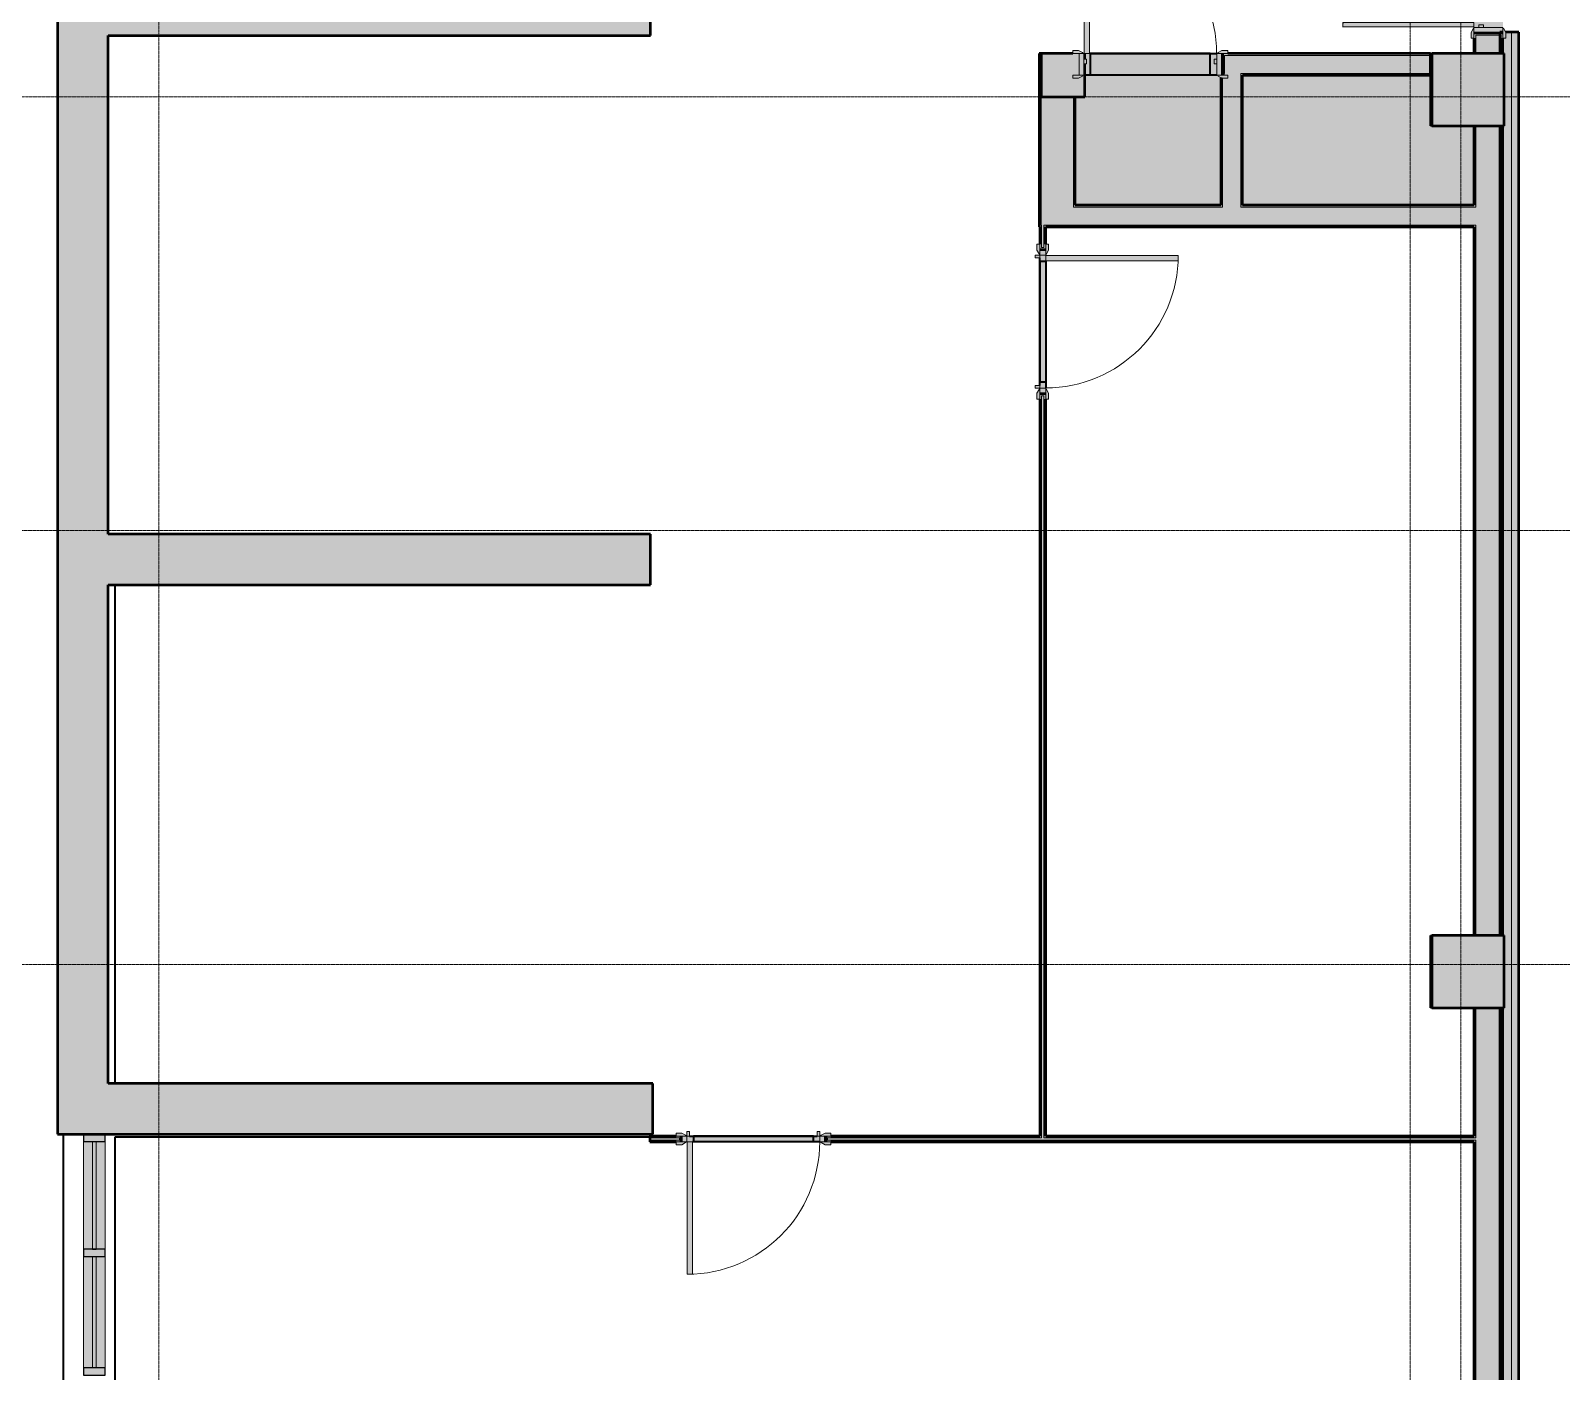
# Model space of a CAD drawing. Header units: millimetres. Extents: x -18178 to 96133, y -22425 to 61598.
# Drawn here: x -10156 to 425, y 18915 to 28188 of the extents above; entities that cross this region are included whole.
import ezdxf

# ---------------------------------------------------------------- set-up
doc = ezdxf.new("R2010")
doc.units = ezdxf.units.MM
doc.linetypes.add('Centre', pattern=[10, 6, -1.25, 1.5, -1.25])
doc.linetypes.add('Demolished_2_', pattern=[7.14375, 4.7625, -2.38125])
for name, color, linetype, lineweight, true_color in [('A-AREA', 7, 'Continuous', 9, 0x7f7f7f), ('A-DOOR', 7, 'Continuous', 9, 0x7f7f7f), ('A-DOOR-FRAM', 7, 'Continuous', 9, 0x7f7f7f), ('A-FLOR', 7, 'Continuous', 9, 0x7f7f7f), ('A-GLAZ-CURT', 7, 'Continuous', 9, 0x7f7f7f), ('A-GLAZ-CWMG', 7, 'Continuous', 9, 0x7f7f7f), ('A-WALL', 7, 'Continuous', 9, 0x7f7f7f), ('A-WALL-PATT', 7, 'Continuous', 18, 0x7f7f7f), ('I-WALL', 7, 'Continuous', 9, 0x7f7f7f), ('S-COLS', 7, 'Continuous', 9, 0x7f7f7f)]:
    doc.layers.add(name, color=color, linetype=linetype, lineweight=lineweight, true_color=true_color)
doc.layers.add('eae-bb-mım.', color=7, linetype='Continuous')
doc.layers.add('S-GRID', color=7, linetype='Continuous', lineweight=9)

# ---------------------------------------------------------------- blocks, each defined once
blk = doc.blocks.new('Single leaf fire resistant solid steel door - 1000W x 2400H mm-1314622-Busbar Distribution First Floor  Layout - Phase 1')
at = {"layer": 'A-DOOR', "lineweight": 18, "true_color": 0xf2f2f2}
h = blk.add_hatch(color=7, dxfattribs=at)
h.paths.add_polyline_path([(-535, 20), (-465, 20), (-469, 26), (-495, 40), (-535, 40)], flags=0)
h.paths.add_polyline_path([(465, 20), (535, 20), (535, 40), (495, 40), (469, 26)], flags=0)
h = blk.add_hatch(color=7, dxfattribs=at)
h.paths.add_polyline_path([(-535, -20), (-535, -40), (-495, -40), (-469, -26), (-465, -20)], flags=0)
h.paths.add_polyline_path([(465, -20), (469, -26), (495, -40), (535, -40), (535, -20)], flags=0)
blk.add_hatch(color=7, dxfattribs=at).paths.add_polyline_path([(420, -20), (420, -936), (458, -936), (458, -20), (448, -20)], flags=0)
at = {"layer": 'A-DOOR-FRAM', "lineweight": 18, "true_color": 0xf2f2f2}
h = blk.add_hatch(color=7, dxfattribs=at)
h.paths.add_polyline_path([(-492, 20), (-492, -20), (-460, -20), (-460, 20)], flags=0)
h.paths.add_polyline_path([(460, 20), (460, -20), (492, -20), (492, 20)], flags=0)
h = blk.add_hatch(color=7, dxfattribs=at)
h.paths.add_polyline_path([(-460, 20), (-441, 20), (-441, 52), (-460, 52)], flags=0)
h.paths.add_polyline_path([(441, 20), (460, 20), (460, 52), (441, 52)], flags=0)
at = {"layer": 'A-DOOR', "color": 254, "true_color": 0xcccccc}
for p, q in [((-535, 40), (-495, 40)), ((-535, 20), (-535, 40)), ((-465, 20), (-535, 20)), ((-495, 40), (-469, 26)), ((535, 20), (465, 20)), ((469, 26), (495, 40)), ((495, 40), (535, 40)), ((535, 40), (535, 20)), ((-535, -40), (-535, -20)), ((-535, -20), (-465, -20)), ((-495, -40), (-535, -40)), ((-469, -26), (-495, -40)), ((465, -20), (535, -20)), ((495, -40), (469, -26)), ((535, -40), (495, -40)), ((535, -20), (535, -40))]:
    blk.add_line(p, q, dxfattribs=at)
at = {"layer": 'A-DOOR', "color": 254, "lineweight": 18, "true_color": 0xe5e5e5}
for p, q in [((420, -20), (458, -20)), ((420, -936), (420, -20)), ((420, -20), (420, -936)), ((458, -20), (420, -20)), ((458, -20), (458, -936)), ((458, -936), (458, -20)), ((458, -936), (420, -936)), ((420, -936), (458, -936))]:
    blk.add_line(p, q, dxfattribs=at)
at = {"layer": 'A-DOOR', "color": 254, "true_color": 0xcccccc}
for centre, start, end in [((-473, 19), 7.125, 60.2551), ((473, 19), 119.7449, 172.875), ((-473, -19), 299.7449, 352.875), ((473, -19), 187.125, 240.2551)]:
    blk.add_arc(centre, 8.06, start, end, dxfattribs=at)
at = {"layer": 'A-DOOR', "color": 254, "true_color": 0xe5e5e5}
blk.add_arc((458, -20), 916, 180, 270, dxfattribs=at)
at = {"layer": 'A-DOOR-FRAM', "color": 254, "lineweight": 18, "true_color": 0xcccccc}
for p, q in [((-492, 20), (-460, 20)), ((-492, -20), (-492, 20)), ((-460, 52), (-441, 52)), ((-460, 20), (-460, 52)), ((-441, 20), (-460, 20)), ((-460, 20), (-460, -20)), ((-441, 52), (-441, 20)), ((441, 52), (460, 52)), ((441, 20), (441, 52)), ((460, 20), (441, 20)), ((460, 52), (460, 20)), ((460, 20), (492, 20)), ((460, -20), (460, 20)), ((492, 20), (492, -20)), ((-460, -20), (-492, -20)), ((492, -20), (460, -20))]:
    blk.add_line(p, q, dxfattribs=at)
blk = doc.blocks.new('Single leaf fire resistant solid steel door - 1000W x 2400H mm-1314623-Busbar Distribution First Floor  Layout - Phase 1')
at = {"layer": 'A-DOOR', "lineweight": 18, "true_color": 0xf2f2f2}
blk.add_hatch(color=7, dxfattribs=at).paths.add_polyline_path([(420, 936), (420, 20), (458, 20), (458, 936)], flags=0)
h = blk.add_hatch(color=7, dxfattribs=at)
h.paths.add_polyline_path([(-535, 40), (-535, 20), (-465, 20), (-469, 26), (-495, 40)], flags=0)
h.paths.add_polyline_path([(495, 40), (469, 26), (465, 20), (535, 20), (535, 40)], flags=0)
h = blk.add_hatch(color=7, dxfattribs=at)
h.paths.add_polyline_path([(-535, -20), (-535, -40), (-495, -40), (-469, -26), (-465, -20)], flags=0)
h.paths.add_polyline_path([(465, -20), (469, -26), (495, -40), (535, -40), (535, -20)], flags=0)
at = {"layer": 'A-DOOR-FRAM', "lineweight": 18, "true_color": 0xf2f2f2}
h = blk.add_hatch(color=7, dxfattribs=at)
h.paths.add_polyline_path([(-492, 20), (-492, -20), (-460, -20), (-460, 20)], flags=0)
h.paths.add_polyline_path([(460, 20), (460, -20), (492, -20), (492, 20)], flags=0)
h = blk.add_hatch(color=7, dxfattribs=at)
h.paths.add_polyline_path([(-460, -20), (-460, -52), (-441, -52), (-441, -20)], flags=0)
h.paths.add_polyline_path([(441, -20), (441, -52), (460, -52), (460, -20)], flags=0)
at = {"layer": 'A-DOOR', "color": 254, "lineweight": 18, "true_color": 0xe5e5e5}
for p, q in [((420, 936), (420, 20)), ((458, 936), (420, 936)), ((420, 20), (420, 936)), ((420, 936), (458, 936)), ((458, 20), (458, 936)), ((458, 936), (458, 20)), ((420, 20), (458, 20)), ((458, 20), (420, 20))]:
    blk.add_line(p, q, dxfattribs=at)
at = {"layer": 'A-DOOR', "color": 254, "true_color": 0xcccccc}
for p, q in [((-495, 40), (-535, 40)), ((-535, 40), (-535, 20)), ((-535, 20), (-465, 20)), ((-469, 26), (-495, 40)), ((465, 20), (535, 20)), ((495, 40), (469, 26)), ((535, 40), (495, 40)), ((535, 20), (535, 40)), ((-535, -20), (-535, -40)), ((-465, -20), (-535, -20)), ((-535, -40), (-495, -40)), ((-495, -40), (-469, -26)), ((535, -20), (465, -20)), ((469, -26), (495, -40)), ((495, -40), (535, -40)), ((535, -40), (535, -20))]:
    blk.add_line(p, q, dxfattribs=at)
at = {"layer": 'A-DOOR', "color": 254, "true_color": 0xe5e5e5}
blk.add_arc((458, 20), 916, 90, 180, dxfattribs=at)
at = {"layer": 'A-DOOR', "color": 254, "true_color": 0xcccccc}
for centre, start, end in [((-473, 19), 7.125, 60.2551), ((473, 19), 119.7449, 172.875), ((-473, -19), 299.7449, 352.875), ((473, -19), 187.125, 240.2551)]:
    blk.add_arc(centre, 8.06, start, end, dxfattribs=at)
at = {"layer": 'A-DOOR-FRAM', "color": 254, "lineweight": 18, "true_color": 0xcccccc}
for p, q in [((-460, 20), (-492, 20)), ((-492, 20), (-492, -20)), ((-460, -20), (-460, 20)), ((460, 20), (460, -20)), ((492, 20), (460, 20)), ((492, -20), (492, 20)), ((-492, -20), (-460, -20)), ((-441, -20), (-460, -20)), ((-460, -20), (-460, -52)), ((-460, -52), (-441, -52)), ((-441, -52), (-441, -20)), ((460, -20), (441, -20)), ((441, -20), (441, -52)), ((441, -52), (460, -52)), ((460, -52), (460, -20)), ((460, -20), (492, -20))]:
    blk.add_line(p, q, dxfattribs=at)
blk = doc.blocks.new('Single leaf fire resistant solid steel door - 1000W x 2400H mm-1314621-Busbar Distribution First Floor  Layout - Phase 1')
at = {"layer": 'A-DOOR', "lineweight": 18, "true_color": 0xf2f2f2}
h = blk.add_hatch(color=7, dxfattribs=at)
h.paths.add_polyline_path([(-495, 95), (-535, 95), (-535, 75), (-465, 75), (-469, 81)], flags=0)
h.paths.add_polyline_path([(495, 95), (469, 81), (465, 75), (535, 75), (535, 95)], flags=0)
h = blk.add_hatch(color=7, dxfattribs=at)
h.paths.add_polyline_path([(535, -75), (465, -75), (469, -81), (495, -95), (535, -95)], flags=0)
h.paths.add_polyline_path([(-465, -75), (-535, -75), (-535, -95), (-495, -95), (-469, -81)], flags=0)
blk.add_hatch(color=7, dxfattribs=at).paths.add_polyline_path([(420, -75), (420, -991), (458, -991), (458, -75)], flags=0)
at = {"layer": 'A-DOOR-FRAM', "lineweight": 18, "true_color": 0xf2f2f2}
h = blk.add_hatch(color=7, dxfattribs=at)
h.paths.add_polyline_path([(460, 75), (460, -75), (492, -75), (492, 75)], flags=0)
h.paths.add_polyline_path([(-460, 75), (-492, 75), (-492, -75), (-460, -75)], flags=0)
h = blk.add_hatch(color=7, dxfattribs=at)
h.paths.add_polyline_path([(441, -3), (441, -35), (460, -35), (460, -3)], flags=0)
h.paths.add_polyline_path([(-441, -3), (-460, -3), (-460, -35), (-441, -35)], flags=0)
at = {"layer": 'A-DOOR', "color": 254, "true_color": 0xcccccc}
for p, q in [((-535, 95), (-495, 95)), ((-535, 75), (-535, 95)), ((-465, 75), (-535, 75)), ((-495, 95), (-469, 81)), ((535, 75), (465, 75)), ((469, 81), (495, 95)), ((495, 95), (535, 95)), ((535, 95), (535, 75)), ((-535, -95), (-535, -75)), ((-535, -75), (-465, -75)), ((-495, -95), (-535, -95)), ((-469, -81), (-495, -95)), ((465, -75), (535, -75)), ((495, -95), (469, -81)), ((535, -95), (495, -95)), ((535, -75), (535, -95))]:
    blk.add_line(p, q, dxfattribs=at)
at = {"layer": 'A-DOOR', "color": 254, "lineweight": 18, "true_color": 0xe5e5e5}
for p, q in [((420, -75), (458, -75)), ((420, -991), (420, -75)), ((420, -75), (420, -991)), ((458, -75), (420, -75)), ((458, -75), (458, -991)), ((458, -991), (458, -75)), ((458, -991), (420, -991)), ((420, -991), (458, -991))]:
    blk.add_line(p, q, dxfattribs=at)
at = {"layer": 'A-DOOR', "color": 254, "true_color": 0xcccccc}
for centre, start, end in [((-473, 74), 7.125, 60.2551), ((473, 74), 119.7449, 172.875), ((-473, -74), 299.7449, 352.875), ((473, -74), 187.125, 240.2551)]:
    blk.add_arc(centre, 8.06, start, end, dxfattribs=at)
at = {"layer": 'A-DOOR', "color": 254, "true_color": 0xe5e5e5}
blk.add_arc((458, -75), 916, 180, 270, dxfattribs=at)
at = {"layer": 'A-DOOR-FRAM', "color": 254, "lineweight": 18, "true_color": 0xcccccc}
for p, q in [((-492, 75), (-460, 75)), ((-492, -75), (-492, 75)), ((-460, 75), (-460, -75)), ((460, 75), (492, 75)), ((460, -75), (460, 75)), ((492, 75), (492, -75)), ((-460, -75), (-492, -75)), ((-460, -3), (-441, -3)), ((-460, -35), (-460, -3)), ((-441, -35), (-460, -35)), ((-441, -3), (-441, -35)), ((441, -3), (460, -3)), ((441, -35), (441, -3)), ((460, -35), (441, -35)), ((460, -3), (460, -35)), ((492, -75), (460, -75))]:
    blk.add_line(p, q, dxfattribs=at)
blk = doc.blocks.new('Double leaf fire resistant solid steel door - 1900W x 2110H mm-1298324-Busbar Distribution First Floor  Layout - Phase 1')
at = {"layer": 'A-DOOR', "lineweight": 18, "true_color": 0xf2f2f2}
h = blk.add_hatch(color=7, dxfattribs=at)
h.paths.add_polyline_path([(-907, 252.3), (-907, 100), (-875, 100), (-875, 1005.5), (-907, 1005.5)], flags=0)
h.paths.add_polyline_path([(875, 100), (907, 100), (907, 1005.5), (875, 1005.5), (875, 252.3)], flags=0)
h = blk.add_hatch(color=7, dxfattribs=at)
h.paths.add_polyline_path([(-985, 100), (-915, 100), (-919, 106), (-945, 120), (-985, 120)], flags=0)
h.paths.add_polyline_path([(915, 100), (985, 100), (985, 120), (945, 120), (919, 106)], flags=0)
h = blk.add_hatch(color=7, dxfattribs=at)
h.paths.add_polyline_path([(-985, -120), (-945, -120), (-919, -106), (-915, -100), (-985, -100)], flags=0)
h.paths.add_polyline_path([(915, -100), (919, -106), (945, -120), (985, -120), (985, -100)], flags=0)
at = {"layer": 'A-DOOR-FRAM', "lineweight": 18, "true_color": 0xf2f2f2}
h = blk.add_hatch(color=7, dxfattribs=at)
h.paths.add_polyline_path([(-942, 100), (-942, -100), (-910, -100), (-910, 100)], flags=0)
h.paths.add_polyline_path([(910, 100), (910, -100), (942, -100), (942, 100)], flags=0)
h = blk.add_hatch(color=7, dxfattribs=at)
h.paths.add_polyline_path([(-910, 65), (-910, 33), (-891, 33), (-891, 65)], flags=0)
h.paths.add_polyline_path([(891, 33), (910, 33), (910, 65), (891, 65)], flags=0)
at = {"layer": 'A-DOOR', "color": 254, "lineweight": 18, "true_color": 0xcccccc}
for p, q in [((-875, 1005.5), (-907.1, 1005.5)), ((-907, 1005.5), (-907, 100)), ((-875, 100), (-875, 1005.5)), ((875, 100), (875, 1005.5)), ((875, 1005.5), (907, 1005.5)), ((907, 1005.5), (907, 100)), ((-907, 100), (-875, 100)), ((907, 100), (875, 100))]:
    blk.add_line(p, q, dxfattribs=at)
at = {"layer": 'A-DOOR', "color": 254, "true_color": 0xcccccc}
for p, q in [((-875, 1005.5), (-907, 1005.5)), ((-907, 1005.5), (-907, 100)), ((-875, 100), (-875, 1005.5)), ((907, 1005.5), (875, 1005.5)), ((875, 1005.5), (875, 100)), ((907, 100), (907, 1005.5)), ((-945, 120), (-985, 120)), ((-985, 120), (-985, 100)), ((-919, 106), (-945, 120)), ((945, 120), (919, 106)), ((985, 120), (945, 120)), ((985, 100), (985, 120)), ((-985, 100), (-915, 100)), ((-907, 100), (-875, 100)), ((875, 100), (907, 100)), ((915, 100), (985, 100)), ((-985, -100), (-985, -120)), ((-915, -100), (-985, -100)), ((985, -100), (915, -100)), ((985, -120), (985, -100)), ((-985, -120), (-945, -120)), ((-945, -120), (-919, -106)), ((919, -106), (945, -120)), ((945, -120), (985, -120))]:
    blk.add_line(p, q, dxfattribs=at)
at = {"layer": 'A-DOOR', "color": 254, "true_color": 0xe5e5e5}
for centre, start, end in [((-907.1, 100), 360, 90), ((907, 100), 90, 180)]:
    blk.add_arc(centre, 905.5, start, end, dxfattribs=at)
at = {"layer": 'A-DOOR', "color": 254, "true_color": 0xcccccc}
for centre, start, end in [((-923, 99), 7.12502, 60.25512), ((923, 99), 119.74488, 172.87498), ((-923, -99), 299.74488, 352.87498), ((923, -99), 187.12502, 240.25512)]:
    blk.add_arc(centre, 8.06, start, end, dxfattribs=at)
at = {"layer": 'A-DOOR-FRAM', "color": 254, "lineweight": 18, "true_color": 0xcccccc}
for p, q in [((-910, 100), (-942, 100)), ((-942, 100), (-942, -100)), ((-910, -100), (-910, 100)), ((-891, 65), (-910, 65)), ((-910, 65), (-910, 33)), ((-910, 33), (-891, 33)), ((-891, 33), (-891, 65)), ((891, 65), (891, 33)), ((910, 65), (891, 65)), ((891, 33), (910, 33)), ((942, 100), (910, 100)), ((910, 100), (910, -100)), ((910, 33), (910, 65)), ((942, -100), (942, 100)), ((-942, -100), (-910, -100)), ((910, -100), (942, -100))]:
    blk.add_line(p, q, dxfattribs=at)
blk = doc.blocks.new('STR-Conc-Precast Rectangular Column Nwt - 500 x 500 mm-874367-Busbar Distribution First Floor  Layout - Phase 1')
at = {"layer": 'S-COLS', "lineweight": 35, "true_color": 0xf2f2f2}
blk.add_hatch(color=7, dxfattribs=at).paths.add_polyline_path([(250, -250), (250, 250), (-250, 250), (-250, -250)], flags=0)
at = {"layer": 'S-COLS', "color": 254, "lineweight": 50, "true_color": 0xcccccc}
for p, q in [((250, 250), (-250, 250)), ((-250, 250), (-250, -250)), ((250, -250), (250, 250)), ((-250, -250), (250, -250))]:
    blk.add_line(p, q, dxfattribs=at)
blk = doc.blocks.new('STR-Conc-Precast Rectangular Column Nwt - 300x300mm-874368-Busbar Distribution First Floor  Layout - Phase 1')
at = {"layer": 'S-COLS', "lineweight": 35, "true_color": 0xf2f2f2}
h = blk.add_hatch(color=7, dxfattribs=at)
h.paths.add_polyline_path([(-48, -150), (150, -150), (150, 78), (143, 78), (143, 0), (138, 0), (134, -6), (108, -20), (68, -20), (68, 0), (111, 0), (111, 150), (-150, 150), (-150, -150)], flags=0)
h.paths.add_polyline_path([(145, 110), (150, 110), (150, 150), (143, 150), (143, 110)], flags=0)
at = {"layer": 'S-COLS', "color": 254, "lineweight": 50, "true_color": 0xcccccc}
for p, q in [((68, 150), (-150, 150)), ((-150, 150), (-150, -150)), ((150, 110), (150, 150)), ((150, -150), (150, 78)), ((-150, -150), (150, -150))]:
    blk.add_line(p, q, dxfattribs=at)
blk = doc.blocks.new('System Panel - Arup_Plate_CurtainPanelGlazed-873757-Busbar Distribution First Floor  Layout - Phase 1')
at = {"layer": 'A-GLAZ-CURT', "true_color": 0xf2f2f2}
blk.add_hatch(color=7, dxfattribs=at).paths.add_polyline_path([(373, 13), (-373, 13), (-373, -13), (373, -13)], flags=0)
at = {"layer": 'A-GLAZ-CURT', "color": 254, "lineweight": 18, "true_color": 0xcccccc}
for p, q in [((373, 13), (-373, 13)), ((-373, 13), (-373, -13)), ((373, -13), (373, 13)), ((-373, -13), (373, -13))]:
    blk.add_line(p, q, dxfattribs=at)
blk = doc.blocks.new('System Panel - Arup_Plate_CurtainPanelGlazed-873758-Busbar Distribution First Floor  Layout - Phase 1')
at = {"layer": 'A-GLAZ-CURT', "true_color": 0xf2f2f2}
blk.add_hatch(color=7, dxfattribs=at).paths.add_polyline_path([(385, 13), (-385, 13), (-385, -13), (385, -13)], flags=0)
at = {"layer": 'A-GLAZ-CURT', "color": 254, "lineweight": 18, "true_color": 0xcccccc}
for p, q in [((385, 13), (-385, 13)), ((-385, 13), (-385, -13)), ((385, -13), (385, 13)), ((-385, -13), (385, -13))]:
    blk.add_line(p, q, dxfattribs=at)
blk = doc.blocks.new('Rectangular Mullion - Arup_Member_CurtainWallMullionRect100x100mm-873382-Busbar Distribution First Floor  Layout - Phase 1')
at = {"layer": 'A-GLAZ-CWMG', "true_color": 0xf2f2f2}
blk.add_hatch(color=7, dxfattribs=at).paths.add_polyline_path([(-50, -75), (0, -75), (0, 75), (-50, 75)], flags=0)
at = {"layer": 'A-GLAZ-CWMG', "color": 254, "lineweight": 25, "true_color": 0xcccccc}
for p, q in [((0, 75), (-50, 75)), ((-50, 75), (-50, -75)), ((0, -75), (0, 75)), ((-50, -75), (0, -75))]:
    blk.add_line(p, q, dxfattribs=at)
blk = doc.blocks.new('Rectangular Mullion - Arup_Member_CurtainWallMullionRect100x100mm-873755-Busbar Distribution First Floor  Layout - Phase 1')
at = {"layer": 'A-GLAZ-CWMG', "true_color": 0xf2f2f2}
h = blk.add_hatch(color=7, dxfattribs=at)
h.paths.add_polyline_path([(242, 19836), (242, 20581), (180, 20581), (180, 19836)], flags=0)
h.paths.add_polyline_path([(330, 19836), (330, 20581), (268, 20581), (268, 19836)], flags=0)
at = {"layer": 'A-GLAZ-CWMG', "color": 254, "true_color": 0xe5e5e5}
for p, q in [((180, 19836), (180, 20581)), ((330, 20581), (330, 19836))]:
    blk.add_line(p, q, dxfattribs=at)
blk = doc.blocks.new('Rectangular Mullion - Arup_Member_CurtainWallMullionRect100x100mm-873756-Busbar Distribution First Floor  Layout - Phase 1')
at = {"layer": 'A-GLAZ-CWMG', "true_color": 0xf2f2f2}
h = blk.add_hatch(color=7, dxfattribs=at)
h.paths.add_polyline_path([(242, 19016), (242, 19786), (180, 19786), (180, 19016)], flags=0)
h.paths.add_polyline_path([(330, 19016), (330, 19786), (268, 19786), (268, 19016)], flags=0)
at = {"layer": 'A-GLAZ-CWMG', "color": 254, "true_color": 0xe5e5e5}
for p, q in [((180, 19016), (180, 19786)), ((330, 19786), (330, 19016))]:
    blk.add_line(p, q, dxfattribs=at)
blk = doc.blocks.new('Rectangular Mullion - Arup_Member_CurtainWallMullionRect100x100mm-873373-Busbar Distribution First Floor  Layout - Phase 1')
at = {"layer": 'A-GLAZ-CWMG', "true_color": 0xf2f2f2}
blk.add_hatch(color=7, dxfattribs=at).paths.add_polyline_path([(25, -75), (-25, -75), (-25, 75), (25, 75)], flags=0)
at = {"layer": 'A-GLAZ-CWMG', "color": 254, "lineweight": 25, "true_color": 0xcccccc}
for p, q in [((-25, 75), (25, 75)), ((-25, -75), (-25, 75)), ((25, 75), (25, -75)), ((25, -75), (-25, -75))]:
    blk.add_line(p, q, dxfattribs=at)
blk = doc.blocks.new('IL021-ARP-ZZ-XX-M3-J-A-0001_rvt-1-Busbar Distribution First Floor  Layout - Phase 1')
at = {"layer": 'A-FLOR', "lineweight": 5, "true_color": 0xf2f2f2}
for points in [[(7035, 27056), (8040, 27056), (8040, 27940), (8022, 27950), (8018, 27956), (7968, 27956), (7968, 28106), (7138, 28106), (7138, 27956), (7100, 27956), (7100, 27806), (7035, 27806)], [(9500, 27056), (9790, 27056), (9790, 27606), (9490, 27606), (9490, 27956), (8190, 27956), (8190, 27056)]]:
    blk.add_hatch(color=7, dxfattribs=at).paths.add_polyline_path(points, flags=0)
at = {"layer": 'A-WALL-PATT', "lineweight": 5, "true_color": 0xf2f2f2}
h = blk.add_hatch(color=7, dxfattribs=at)
h.paths.add_polyline_path([(9790, 28106), (9803, 28106), (9803, 28233), (9890, 28233), (9890, 28246), (9790, 28246), (9790, 28211)], flags=0)
h.paths.add_polyline_path([(9790, 30146), (9890, 30146), (9890, 30158), (9803, 30158), (9803, 31492), (9790, 31492), (9790, 30181)], flags=0)
h.paths.add_polyline_path([(9803, 31567), (9803, 33604), (9790, 33604), (9790, 31567)], flags=0)
h = blk.add_hatch(color=7, dxfattribs=at)
h.paths.add_polyline_path([(9890, 28106), (9978, 28106), (9978, 28233), (9803, 28233), (9803, 28106)], flags=0)
h.paths.add_polyline_path([(9978, 30158), (9978, 33604), (9803, 33604), (9803, 30158), (9890, 30158)], flags=0)
at = {"layer": 'A-WALL-PATT', "lineweight": 25, "true_color": 0xf2f2f2}
h = blk.add_hatch(color=7, dxfattribs=at)
h.paths.add_polyline_path([(9978, 28106), (9990, 28106), (9990, 28246), (9890, 28246), (9890, 28233), (9978, 28233), (9978, 28186)], flags=0)
h.paths.add_polyline_path([(9890, 30146), (9990, 30146), (9990, 33604), (9978, 33604), (9978, 30158), (9890, 30158)], flags=0)
for points in [[(4099, 28231), (4099, 28581), (0, 28581), (0, 28231), (1431, 28231)], [(10050, 11406), (10100, 11406), (10100, 28253), (10050, 28253), (10050, 11486)], [(0, 20981), (350, 20981), (350, 28231), (0, 28231), (0, 27894)], [(6798, 26918), (6798, 28106), (6785, 28106), (6785, 26918)], [(8040, 27056), (8053, 27056), (8053, 27936), (8045, 27938), (8040, 27940), (8040, 27894)], [(9490, 27956), (9490, 27968), (8178, 27968), (8178, 27956), (8270, 27956)], [(4099, 24431), (4099, 24781), (350, 24781), (350, 24431), (1431, 24431)], [(4115, 20631), (4115, 20981), (0, 20981), (0, 20631), (1431, 20631)]]:
    blk.add_hatch(color=7, dxfattribs=at).paths.add_polyline_path(points, flags=0)
at = {"layer": 'A-WALL-PATT', "lineweight": 5, "true_color": 0xf2f2f2}
for points in [[(10050, 11486), (10050, 28253), (10010, 28251), (10010, 28211), (9990, 28211), (9990, 28253), (9970, 28251), (9970, 28106), (10000, 28106), (10000, 27606), (9970, 27606), (9970, 22006), (10000, 22006), (10000, 21506), (9970, 21506), (9970, 17206), (10000, 17206), (10000, 16706), (9970, 16706), (9970, 11486)], [(6798, 27043), (7023, 27043), (7023, 27806), (6800, 27806), (6800, 28093), (6798, 28093), (6798, 27056)], [(9490, 27968), (9490, 28093), (8065, 28093), (8065, 27968), (8270, 27968)], [(8178, 27043), (8178, 27968), (8053, 27968), (8053, 27956), (8088, 27956), (8088, 27936), (8053, 27936), (8053, 27043)], [(8190, 27056), (8190, 27956), (8178, 27956), (8178, 27056)], [(7023, 27056), (7035, 27056), (7033, 27806), (7023, 27806)], [(9803, 22006), (9978, 22006), (9978, 27606), (9803, 27606), (9803, 23111)], [(9990, 22006), (9990, 27606), (9978, 27606), (9978, 22006)], [(9638, 26918), (9803, 26918), (9803, 27043), (6798, 27043), (6798, 26918), (6902, 26918)], [(9978, 17206), (9978, 21506), (9803, 21506), (9803, 17206)], [(9990, 17206), (9990, 21506), (9978, 21506), (9978, 17206)]]:
    blk.add_hatch(color=7, dxfattribs=at).paths.add_polyline_path(points, flags=0)
h = blk.add_hatch(color=7, dxfattribs=at)
h.paths.add_polyline_path([(8053, 28031), (8065, 28031), (8065, 28093), (9490, 28093), (9490, 28106), (8053, 28106)], flags=0)
h.paths.add_polyline_path([(6798, 28093), (6800, 28093), (6800, 28106), (6798, 28106)], flags=0)
at = {"layer": 'A-WALL-PATT', "lineweight": 25, "true_color": 0xf2f2f2}
h = blk.add_hatch(color=7, dxfattribs=at)
h.paths.add_polyline_path([(9803, 22006), (9803, 26918), (9790, 26918), (9790, 22006)], flags=0)
h.paths.add_polyline_path([(9803, 27043), (9803, 27606), (9790, 27606), (9790, 27043)], flags=0)
at = {"layer": 'A-WALL-PATT', "lineweight": 5, "true_color": 0xf2f2f2}
h = blk.add_hatch(color=7, dxfattribs=at)
h.paths.add_polyline_path([(9790, 27043), (9790, 27056), (8178, 27056), (8178, 27043), (9638, 27043)], flags=0)
h.paths.add_polyline_path([(8053, 27043), (8053, 27056), (7023, 27056), (7023, 27043)], flags=0)
at = {"layer": 'A-WALL-PATT', "lineweight": 25, "true_color": 0xf2f2f2}
h = blk.add_hatch(color=7, dxfattribs=at)
h.paths.add_polyline_path([(9790, 26906), (9790, 26918), (6817, 26918), (6817, 26906), (9638, 26906)], flags=0)
h.paths.add_polyline_path([(6785, 26906), (6802, 26906), (6802, 26918), (6785, 26918)], flags=0)
at = {"layer": 'A-WALL-PATT', "lineweight": 5, "true_color": 0xf2f2f2}
h = blk.add_hatch(color=7, dxfattribs=at)
h.paths.add_polyline_path([(6802, 20619), (6802, 25738), (6810, 25738), (6810, 25751), (6790, 25751), (6790, 20619)], flags=0)
h.paths.add_polyline_path([(6810, 26751), (6810, 26763), (6802, 26763), (6802, 26906), (6790, 26906), (6790, 26751)], flags=0)
h = blk.add_hatch(color=7, dxfattribs=at)
h.paths.add_polyline_path([(6817, 20606), (6817, 25738), (6802, 25738), (6802, 20606)], flags=0)
h.paths.add_polyline_path([(6802, 26763), (6817, 26763), (6817, 26918), (6802, 26918), (6802, 26906)], flags=0)
at = {"layer": 'A-WALL-PATT', "lineweight": 25, "true_color": 0xf2f2f2}
h = blk.add_hatch(color=7, dxfattribs=at)
h.paths.add_polyline_path([(6830, 20619), (6830, 25751), (6810, 25751), (6810, 25738), (6817, 25738), (6817, 20619)], flags=0)
h.paths.add_polyline_path([(6810, 26751), (6830, 26751), (6830, 26906), (6817, 26906), (6817, 26763), (6810, 26763)], flags=0)
h = blk.add_hatch(color=7, dxfattribs=at)
h.paths.add_polyline_path([(9790, 17206), (9803, 17206), (9803, 20591), (9790, 20591), (9790, 18328)], flags=0)
h.paths.add_polyline_path([(9803, 20606), (9803, 21506), (9790, 21506), (9790, 20606)], flags=0)
h = blk.add_hatch(color=7, dxfattribs=at)
h.paths.add_polyline_path([(5323, 20599), (5323, 20606), (6802, 20606), (6802, 20619), (5310, 20619), (5310, 20599)], flags=0)
h.paths.add_polyline_path([(4310, 20599), (4310, 20619), (4095, 20619), (4095, 20606), (4298, 20606), (4298, 20599)], flags=0)
h.paths.add_polyline_path([(9790, 20606), (9790, 20619), (6817, 20619), (6817, 20606), (9638, 20606)], flags=0)
at = {"layer": 'A-WALL-PATT', "lineweight": 5, "true_color": 0xf2f2f2}
h = blk.add_hatch(color=7, dxfattribs=at)
h.paths.add_polyline_path([(9803, 20591), (9803, 20606), (5323, 20606), (5323, 20591), (9790, 20591)], flags=0)
h.paths.add_polyline_path([(4298, 20591), (4298, 20606), (4095, 20606), (4095, 20591), (4167, 20591)], flags=0)
h = blk.add_hatch(color=7, dxfattribs=at)
h.paths.add_polyline_path([(9790, 20579), (9790, 20591), (5323, 20591), (5323, 20599), (5310, 20599), (5310, 20579), (9638, 20579)], flags=0)
h.paths.add_polyline_path([(4310, 20579), (4310, 20599), (4298, 20599), (4298, 20591), (4095, 20591), (4095, 20579), (4275, 20579)], flags=0)
at = {"layer": 'I-WALL', "lineweight": 5, "true_color": 0xf2f2f2}
h = blk.add_hatch(color=7, dxfattribs=at)
h.paths.add_polyline_path([(9970, 28246), (9970, 28253), (9790, 28251), (9790, 28246), (9890, 28246)], flags=0)
h.paths.add_polyline_path([(9875, 28286), (9990, 28286), (9990, 30106), (9857, 30106), (9857, 30087), (9825, 30087), (9825, 30106), (9790, 30106), (9790, 28286), (9825, 28288), (9825, 28305), (9857, 28305), (9857, 28286)], flags=0)
h.paths.add_polyline_path([(9890, 30138), (9990, 30138), (9990, 30146), (9790, 30146), (9790, 30138), (9834, 30138)], flags=0)
h = blk.add_hatch(color=7, dxfattribs=at)
h.paths.add_polyline_path([(7133, 27956), (8013, 27956), (8013, 28034), (7994, 28034), (7994, 28066), (8013, 28066), (8013, 28106), (7100, 28106), (7100, 28066), (7112, 28066), (7112, 28034), (7100, 28034), (7100, 27956), (7112, 27956)], flags=0)
h.paths.add_polyline_path([(8053, 27956), (8053, 28106), (8045, 28106), (8045, 27956), (8048, 27956)], flags=0)
h = blk.add_hatch(color=7, dxfattribs=at)
h.paths.add_polyline_path([(6810, 25751), (6830, 25751), (6830, 25759), (6790, 25759), (6790, 25751), (6802, 25751)], flags=0)
h.paths.add_polyline_path([(6790, 25791), (6830, 25791), (6830, 26711), (6790, 26709), (6790, 25810)], flags=0)
h.paths.add_polyline_path([(6814, 26743), (6830, 26743), (6830, 26751), (6790, 26751), (6790, 26743), (6810, 26743)], flags=0)
h = blk.add_hatch(color=7, dxfattribs=at)
h.paths.add_polyline_path([(5310, 20579), (5310, 20619), (5302, 20619), (5302, 20579), (5305, 20579)], flags=0)
h.paths.add_polyline_path([(5270, 20579), (5270, 20619), (4350, 20619), (4352, 20579), (4850, 20579)], flags=0)
h.paths.add_polyline_path([(4318, 20579), (4318, 20619), (4310, 20619), (4310, 20579), (4315, 20579)], flags=0)
at = {"layer": 'A-AREA', "color": 253, "true_color": 0xaaaaaa}
blk.add_line((9950, 28246), (9950, 28254), dxfattribs=at)
at = {"layer": 'A-FLOR', "color": 254, "lineweight": 35, "true_color": 0xe5e5e5}
for p, q in [((7133, 28106), (8013, 28106)), ((7968, 28106), (7138, 28106)), ((7138, 28106), (7138, 27956)), ((7968, 27956), (7968, 28106)), ((9490, 28106), (9500, 28106)), ((7138, 27956), (7100, 27956)), ((8013, 27956), (7968, 27956)), ((9490, 27606), (9490, 27956)), ((9500, 27606), (9490, 27606)), ((6790, 25810), (6790, 26692)), ((6830, 26666), (6790, 26666)), ((6790, 26666), (6790, 25836)), ((6830, 26671), (6830, 26666)), ((6790, 25836), (6830, 25836)), ((6830, 25836), (6830, 25791)), ((395, 24431), (395, 20981)), ((9490, 21506), (9490, 22006)), ((9490, 22006), (9500, 22006)), ((9500, 21506), (9490, 21506)), ((40, 20631), (40, 15796)), ((4095, 20611), (395, 20611)), ((395, 20611), (395, 17206)), ((4095, 20631), (4095, 20619)), ((4369, 20619), (5251, 20619)), ((4395, 20579), (4390, 20579)), ((5225, 20619), (4395, 20619)), ((4395, 20619), (4395, 20579)), ((5225, 20579), (5225, 20619)), ((5270, 20579), (5225, 20579))]:
    blk.add_line(p, q, dxfattribs=at)
at = {"layer": 'A-WALL', "color": 254, "lineweight": 50, "true_color": 0xcccccc}
for p, q in [((9990, 28253), (9970, 28253)), ((9970, 28253), (9970, 28106)), ((10100, 28253), (10009, 28253)), ((10100, 11486), (10100, 28253)), ((9970, 27606), (9970, 22006)), ((9970, 21506), (9970, 17206))]:
    blk.add_line(p, q, dxfattribs=at)
at = {"layer": 'A-WALL', "color": 254, "lineweight": 18, "true_color": 0xcccccc}
for p, q in [((10050, 28253), (10050, 11486)), ((9803, 28233), (9803, 28106)), ((9890, 28233), (9803, 28233)), ((9978, 28233), (9890, 28233)), ((9978, 28106), (9978, 28233)), ((6798, 27056), (6798, 28093)), ((6798, 28093), (6800, 28093)), ((8065, 28093), (8065, 28031)), ((9490, 28093), (8065, 28093)), ((8053, 27056), (8053, 27936)), ((8065, 28031), (8065, 27968)), ((8178, 27968), (9490, 27968)), ((8178, 27956), (8178, 27968)), ((8178, 27056), (8178, 27956)), ((7023, 27056), (7023, 27806)), ((9803, 27043), (9803, 27606)), ((9978, 22006), (9978, 27606)), ((6798, 27043), (6798, 27056)), ((6798, 26918), (6798, 27043)), ((7023, 27043), (7023, 27056)), ((8053, 27043), (7023, 27043)), ((8053, 27056), (8053, 27043)), ((8178, 27056), (8178, 27043)), ((9790, 27043), (8178, 27043)), ((9803, 27043), (9790, 27043)), ((6802, 26918), (6798, 26918)), ((6802, 26918), (6802, 26906)), ((6802, 26906), (6802, 26763)), ((9790, 26918), (6817, 26918)), ((6817, 26918), (6817, 26906)), ((6817, 26763), (6817, 26906)), ((9803, 26918), (9790, 26918)), ((9803, 22006), (9803, 26918)), ((6802, 26763), (6810, 26763)), ((6810, 26763), (6817, 26763)), ((6802, 25738), (6802, 20619)), ((6810, 25738), (6802, 25738)), ((6817, 25738), (6810, 25738)), ((6817, 20619), (6817, 25738)), ((9803, 20606), (9803, 21506)), ((9978, 17206), (9978, 21506)), ((4298, 20606), (4095, 20606)), ((4095, 20591), (4298, 20591)), ((4298, 20599), (4298, 20606)), ((4298, 20591), (4298, 20599)), ((5323, 20606), (5323, 20599)), ((6802, 20606), (5323, 20606)), ((5323, 20599), (5323, 20591)), ((5323, 20591), (9790, 20591)), ((6802, 20619), (6802, 20606)), ((6817, 20619), (6817, 20606)), ((9790, 20606), (6817, 20606)), ((9803, 20606), (9790, 20606)), ((9803, 20591), (9790, 20591)), ((9803, 17206), (9803, 20591))]:
    blk.add_line(p, q, dxfattribs=at)
at = {"layer": 'I-WALL', "color": 254, "lineweight": 50, "true_color": 0xcccccc}
for p, q in [((0, 28581), (0, 28231)), ((4099, 28231), (4099, 28581)), ((0, 28231), (0, 20981)), ((350, 28231), (4099, 28231)), ((350, 24781), (350, 28231)), ((9990, 28246), (9790, 28246)), ((9790, 28211), (9790, 28106)), ((9990, 28106), (9990, 28211)), ((6785, 28106), (6785, 27056)), ((6798, 28106), (6785, 28106)), ((6800, 28106), (6798, 28106)), ((8053, 28106), (8053, 27956)), ((9490, 28106), (8088, 28106)), ((9490, 27956), (9490, 28106)), ((8040, 27940), (8040, 27056)), ((8190, 27956), (9490, 27956)), ((8190, 27056), (8190, 27956)), ((7035, 27056), (7035, 27806)), ((9790, 27606), (9790, 27056)), ((9990, 22006), (9990, 27606)), ((6785, 27056), (6785, 26918)), ((8040, 27056), (7035, 27056)), ((9790, 27056), (8190, 27056)), ((6785, 26918), (6785, 26906)), ((6785, 26906), (6790, 26906)), ((6790, 26906), (6790, 26786)), ((6830, 26906), (9790, 26906)), ((6830, 26786), (6830, 26906)), ((9790, 26906), (9790, 22006)), ((6790, 26751), (6830, 26751)), ((6830, 25751), (6790, 25751)), ((6790, 25716), (6790, 20619)), ((6830, 20619), (6830, 25716)), ((4099, 24781), (350, 24781)), ((4099, 24431), (4099, 24781)), ((350, 24431), (4099, 24431)), ((350, 20981), (350, 24431)), ((9790, 21506), (9790, 20619)), ((9990, 17206), (9990, 21506)), ((0, 20981), (0, 20631)), ((4115, 20981), (350, 20981)), ((4115, 20631), (4115, 20981)), ((0, 20631), (4115, 20631)), ((4275, 20619), (4095, 20619)), ((4095, 20619), (4095, 20579)), ((4095, 20579), (4275, 20579)), ((4310, 20579), (4310, 20619)), ((5310, 20619), (5310, 20579)), ((6790, 20619), (5345, 20619)), ((5345, 20579), (9790, 20579)), ((9790, 20619), (6830, 20619)), ((9790, 20579), (9790, 17206))]:
    blk.add_line(p, q, dxfattribs=at)
at = {"layer": 'I-WALL', "color": 254, "lineweight": 35, "true_color": 0xe5e5e5}
for p, q in [((7133, 28106), (8013, 28106)), ((8013, 27956), (7100, 27956)), ((8053, 28031), (8053, 27968)), ((8053, 27968), (8065, 27968)), ((6790, 25810), (6790, 26692)), ((6830, 26671), (6830, 25791)), ((4369, 20619), (5251, 20619)), ((5270, 20579), (4390, 20579))]:
    blk.add_line(p, q, dxfattribs=at)
at = {"layer": 'S-GRID', "color": 253, "linetype": 'Centre', "lineweight": 18, "true_color": 0xaaaaaa}
for p, q in [((700, -7639), (700, 59074)), ((9350, -7639), (9350, 59074)), ((9700, -7639), (9700, 59074)), ((13867, 27806), (-2358, 27806)), ((80153, 24806), (-5608, 24806)), ((13867, 21806), (-2358, 21806))]:
    blk.add_line(p, q, dxfattribs=at)
at = {"color": 253, "linetype": 'Demolished_2_', "lineweight": 9, "true_color": 0xaaaaaa}
for name, p, rotation in [('Double leaf fire resistant solid steel door - 1900W x 2110H mm-1298324-Busbar Distribution First Floor  Layout - Phase 1', (9890, 29196), 90), ('Single leaf fire resistant solid steel door - 1000W x 2400H mm-1314621-Busbar Distribution First Floor  Layout - Phase 1', (7553, 28031), 180), ('Single leaf fire resistant solid steel door - 1000W x 2400H mm-1314622-Busbar Distribution First Floor  Layout - Phase 1', (6810, 26251), 90), ('Single leaf fire resistant solid steel door - 1000W x 2400H mm-1314623-Busbar Distribution First Floor  Layout - Phase 1', (4810, 20599), 180), ('Rectangular Mullion - Arup_Member_CurtainWallMullionRect100x100mm-873382-Busbar Distribution First Floor  Layout - Phase 1', (255, 20631), 90), ('System Panel - Arup_Plate_CurtainPanelGlazed-873757-Busbar Distribution First Floor  Layout - Phase 1', (255, 20208), 270), ('System Panel - Arup_Plate_CurtainPanelGlazed-873758-Busbar Distribution First Floor  Layout - Phase 1', (255, 19401), 270)]:
    blk.add_blockref(name, p, dxfattribs=dict(at, rotation=rotation))
for name, p in [('STR-Conc-Precast Rectangular Column Nwt - 300x300mm-874368-Busbar Distribution First Floor  Layout - Phase 1', (6950, 27956)), ('STR-Conc-Precast Rectangular Column Nwt - 500 x 500 mm-874367-Busbar Distribution First Floor  Layout - Phase 1', (9750, 27856)), ('STR-Conc-Precast Rectangular Column Nwt - 500 x 500 mm-874367-Busbar Distribution First Floor  Layout - Phase 1', (9750, 21756)), ('Rectangular Mullion - Arup_Member_CurtainWallMullionRect100x100mm-873755-Busbar Distribution First Floor  Layout - Phase 1', (0, 0)), ('Rectangular Mullion - Arup_Member_CurtainWallMullionRect100x100mm-873756-Busbar Distribution First Floor  Layout - Phase 1', (0, 0))]:
    blk.add_blockref(name, p, dxfattribs=at)
at = {"color": 253, "linetype": 'Demolished_2_', "lineweight": 9, "true_color": 0xaaaaaa, "extrusion": (0, 0, -1), "rotation": 270}
for p in [(-255, 19811), (-255, 18991)]:
    blk.add_blockref('Rectangular Mullion - Arup_Member_CurtainWallMullionRect100x100mm-873373-Busbar Distribution First Floor  Layout - Phase 1', p, dxfattribs=at)

msp = doc.modelspace()

# ---------------------------------------------------------------- block references
at = {"layer": 'eae-bb-mım.', "lineweight": 5}
msp.add_blockref('IL021-ARP-ZZ-XX-M3-J-A-0001_rvt-1-Busbar Distribution First Floor  Layout - Phase 1', (-9969.99989, -75.97871), dxfattribs=at)

doc.saveas('drawing.dxf')
